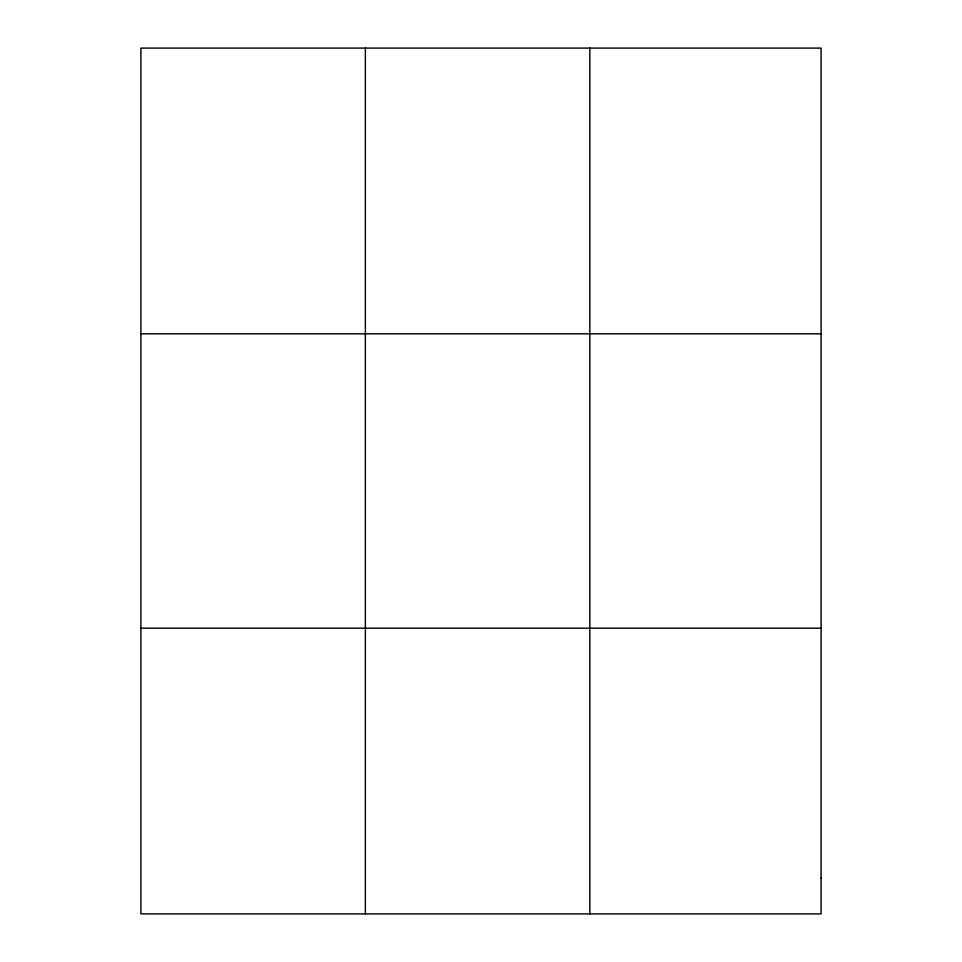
<?xml version="1.0" encoding="UTF-8"?>
<svg xmlns="http://www.w3.org/2000/svg" width="962" height="962" viewBox="0 0 962 962"><rect width="100%" height="100%" fill="white"/><g stroke="black" fill="none" stroke-linecap="round" stroke-linejoin="round"><path stroke-width="1.44" d="M365.368 913.9L365.368 48.1M589.826 913.9L589.826 48.1M140.909 333.814L821.091 333.814M140.909 628.186L821.091 628.186M821.091 878.186L821.091 913.9L140.909 913.9L140.909 48.1L821.091 48.1L821.091 878.186"/></g></svg>
